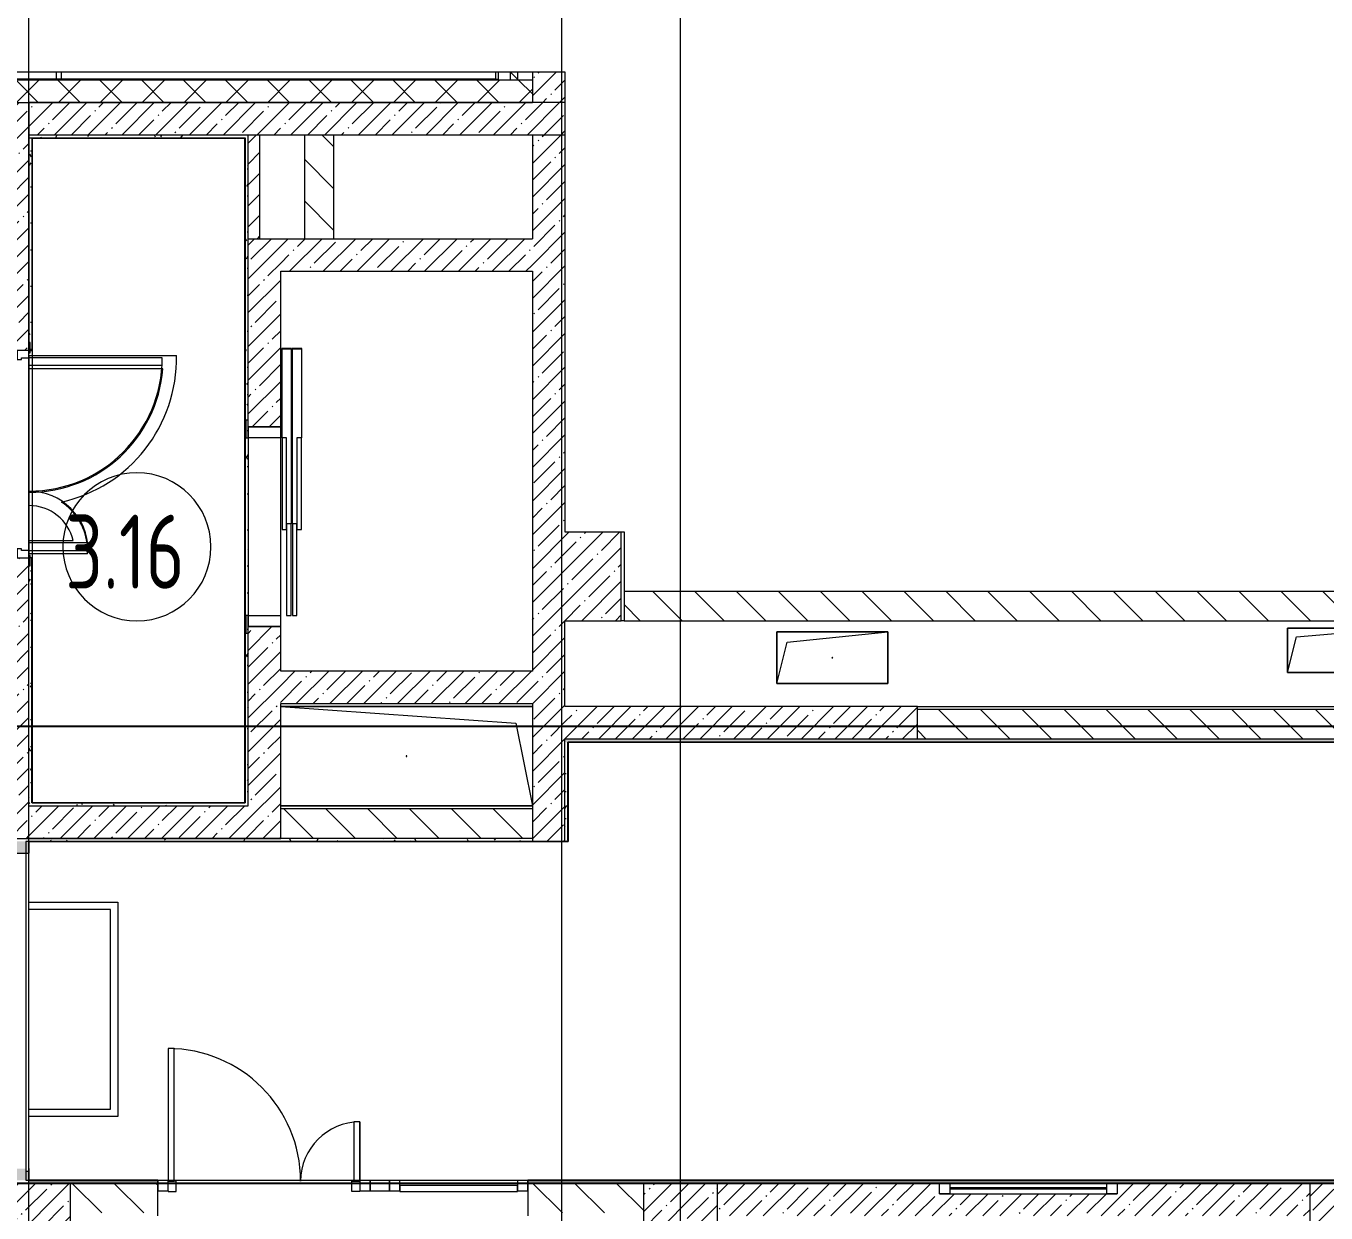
# Model space of a CAD drawing. Header units: millimetres. Extents: x -1113 to 415037, y -3642 to 354837.
# Drawn here: x 327967 to 336747, y 7700 to 15716 of the extents above; entities that cross this region are included whole.
import ezdxf

# ---------------------------------------------------------------- set-up
doc = ezdxf.new("R2010")
doc.units = ezdxf.units.MM
for name, color, linetype, lineweight in [('A-AREA-BNDY', 7, 'Continuous', 5), ('A-AREA-IDEN', 7, 'Continuous', 9), ('A-DETL-2', 7, 'Continuous', 5), ('A-DETL-GENF', 7, 'Continuous', 9), ('A-FLOR', 7, 'Continuous', 9), ('A-GENM', 7, 'Continuous', 9), ('A-GLAZ', 7, 'Continuous', 9), ('A-GLAZ-1', 7, 'Continuous', 5), ('A-GLAZ-CURT', 7, 'Continuous', 9), ('A-GLAZ-CURT-2', 7, 'Continuous', 20), ('A-GLAZ-CWMG', 7, 'Continuous', 9), ('A-GLAZ-CWMG-1', 7, 'Continuous', 20), ('A-WALL', 7, 'Continuous', 5), ('I-WALL', 7, 'Continuous', 5), ('S-COLS', 7, 'Continuous', 9), ('S-COLS-1', 7, 'Continuous', 5), ('Оси', 7, 'Continuous', 9)]:
    doc.layers.add(name, color=color, linetype=linetype, lineweight=lineweight)
doc.layers.add('A-AREA-PATT-3', color=7, linetype='Continuous', lineweight=5, true_color=0xe6fae8, transparency=1)
for name, color, linetype, lineweight, true_color in [('A-DOOR-1', 7, 'Continuous', 5, 0xc0c0c0), ('A-DOOR-FRAM-1', 7, 'Continuous', 5, 0xc0c0c0), ('A-WALL-1', 9, 'Continuous', 5, 0x808080), ('A-WALL-FNSH-1', 9, 'Continuous', 5, 0x808080)]:
    doc.layers.add(name, color=color, linetype=linetype, lineweight=lineweight, true_color=true_color)
doc.styles.add('СПДС', font='ГОСТ тип А.ttf', dxfattribs={"width": 0.9})
pattern_1 = [(45, (289227.4, 1e-08), (-141.4214, 141.4214), []), (135, (289227.4, 1e-08), (-141.4214, -141.4214), [])]
pattern_2 = [(135, (289227.4, 1e-08), (-141.42136, -141.42136), [])]
pattern_3 = [(45, (289227.4, 1e-08), (-114.04925, 114.04925), []), (45, (289341.45, 1e-08), (-114.04925, 114.04925), [201.612, -40.322, 6.706, -33.617])]
pattern_4 = [(0, (289227.4, 1e-08), (243.84, 60.96), [20.117, -162.763, 20.117, -162.763, -975.36]), (0, (289227.4, 1e-08), (243.84, 60.96), [-365.76, 20.117, -345.643, 20.117, -162.763, -426.72]), (0, (289227.4, 1e-08), (243.84, 60.96), [-914.4, 20.117, -101.803, 20.117, -284.683]), (120, (289318.84, 30.48), (-174.71291, 180.691634), [20.117, -162.763, 20.117, -162.763, -975.36]), (120, (289318.84, 30.48), (-174.71291, 180.691634), [-365.76, 20.117, -345.643, 20.117, -162.763, -426.72]), (120, (289318.84, 30.48), (-174.71291, 180.691634), [-914.4, 20.117, -101.803, 20.117, -284.683]), (240, (289349.32, 152.4), (-69.12709, -241.651634), [20.117, -162.763, 20.117, -162.763, -975.36]), (240, (289349.32, 152.4), (-69.12709, -241.651634), [-365.76, 20.117, -345.643, 20.117, -162.763, -426.72]), (240, (289349.32, 152.4), (-69.12709, -241.651634), [-914.4, 20.117, -101.803, 20.117, -284.683])]

# ---------------------------------------------------------------- blocks, each defined once
blk = doc.blocks.new('BSC_Колонна _Прямоугольная - 500х500-23286270-Объем проектирования 3 этажа')
at = {"layer": 'S-COLS-1'}
h = blk.add_hatch(dxfattribs=at)
h.set_pattern_fill('FP_4', color=256, style=0, pattern_type=2)
h.set_pattern_definition([(45, (-38790, -7650), (-114.04925, 114.04925), []), (45, (-38675.95, -7650), (-114.04925, 114.04925), [201.613, -40.323, 6.706, -33.617])])
h.paths.add_polyline_path([(-30, -250), (250, -249.1), (250, 250), (-250, 250), (-250, -250), (-43.7, -250)])
for p, q in [((250, 250), (-250, 250)), ((-250, 250), (-250, -250)), ((250, -250), (250, 250)), ((-250, -250), (250, -250))]:
    blk.add_line(p, q, dxfattribs=at)
blk = doc.blocks.new('BSC_Колонна _Прямоугольная - 500х500-V512-Объем проектирования 3 этажа')
at = {"layer": 'S-COLS-1'}
h = blk.add_hatch(dxfattribs=at)
h.set_pattern_fill('FP_5', color=256, style=0, pattern_type=2)
h.set_pattern_definition([(45, (-43160, -7650), (-114.04925, 114.04925), []), (45, (-43045.95, -7650), (-114.04925, 114.04925), [201.613, -40.323, 6.706, -33.617])])
h.paths.add_polyline_path([(-250, -250), (250, -250), (250, 250), (-250, 250)])
for p, q in [((250, 250), (-250, 250)), ((-250, 250), (-250, -250)), ((250, -250), (250, 250)), ((-250, -250), (250, -250))]:
    blk.add_line(p, q, dxfattribs=at)
blk = doc.blocks.new('BSC_Колонна _Прямоугольная - 500х500-V513-Объем проектирования 3 этажа')
at = {"layer": 'S-COLS-1'}
h = blk.add_hatch(dxfattribs=at)
h.set_pattern_fill('FP_6', color=256, style=0, pattern_type=2)
h.set_pattern_definition([(45, (-47660, -7650), (-114.04925, 114.04925), []), (45, (-47545.95, -7650), (-114.04925, 114.04925), [201.613, -40.323, 6.706, -33.617])])
h.paths.add_polyline_path([(-30, -250), (250, -250), (250, 250), (-250, 250), (-250, -250), (-167.5, -250)])
for p, q in [((250, 250), (-250, 250)), ((-250, 250), (-250, -250)), ((250, -250), (250, 250)), ((-250, -250), (250, -250))]:
    blk.add_line(p, q, dxfattribs=at)
blk = doc.blocks.new('110_Дверь_СКБ_2Ст - Д-2 1450x2100h_Лестничная клетка EIS60-31576737-Объем проектирования 3 этажа')
at = {"layer": 'A-DOOR-1'}
for p, q in [((-637.5, 1010), (-637.5, 110)), ((-587.5, 1010), (-637.5, 1010)), ((-587.5, 110), (-587.5, 1010)), ((662.5, 510), (612.5, 510)), ((612.5, 510), (612.5, 110)), ((662.5, 110), (662.5, 510)), ((-637.5, 110), (-587.5, 110)), ((612.5, 110), (662.5, 110))]:
    blk.add_line(p, q, dxfattribs=at)
for centre, radius, start, end in [((-637.5, 110), 900, 0, 90), ((662.5, 110), 400, 90, 180)]:
    blk.add_arc(centre, radius, start, end, dxfattribs=at)
at = {"layer": 'A-DOOR-FRAM-1'}
for p, q in [((-672.5, 118), (-742.5, 118)), ((-742.5, 118), (-742.5, 110)), ((-742.5, 110), (-672.5, 110)), ((-637.5, 110), (-687.5, 110)), ((-687.5, 110), (-687.5, 30)), ((-672.5, 110), (-672.5, 118)), ((-637.5, 60), (-637.5, 110)), ((662.5, 110), (662.5, 60)), ((712.5, 110), (662.5, 110)), ((767.5, 118), (697.5, 118)), ((697.5, 118), (697.5, 110)), ((697.5, 110), (767.5, 110)), ((712.5, 30), (712.5, 110)), ((767.5, 110), (767.5, 118)), ((-687.5, 30), (-627.5, 30)), ((-672.5, 30), (-687.5, 30)), ((-687.5, 30), (-687.5, -110)), ((-672.5, -110), (-672.5, 30)), ((-627.5, 60), (-637.5, 60)), ((-627.5, 30), (-627.5, 60)), ((662.5, 60), (652.5, 60)), ((652.5, 60), (652.5, 30)), ((652.5, 30), (712.5, 30)), ((712.5, 30), (697.5, 30)), ((697.5, 30), (697.5, -110)), ((712.5, -110), (712.5, 30)), ((-672.5, -110), (-742.5, -110)), ((-742.5, -110), (-742.5, -118)), ((-742.5, -118), (-672.5, -118)), ((-687.5, -110), (-672.5, -110)), ((-672.5, -118), (-672.5, -110)), ((697.5, -110), (712.5, -110)), ((767.5, -110), (697.5, -110)), ((697.5, -110), (697.5, -118)), ((697.5, -118), (767.5, -118)), ((767.5, -118), (767.5, -110))]:
    blk.add_line(p, q, dxfattribs=at)
blk = doc.blocks.new('Gfhfgtnyfz rhsirf 1 - Gfhfgtnyfz rhsirf 3-21026214-Объем проектирования 3 этажа')
at = {"layer": 'A-GENM'}
for p, q in [((38057.1, 15407.3), (38057.1, 15358)), ((38089.6, 15407.3), (38089.6, 15358)), ((38527.8, 15358), (38527.8, 15407.3)), ((38966.2, 15358), (38966.2, 15407.3)), ((38998.7, 15358), (38998.7, 15407.3))]:
    blk.add_line(p, q, dxfattribs=at)
blk = doc.blocks.new('GM_Отверстие прямоугольное _в плите_ - Отверстие-21989121-Объем проектирования 3 этажа')
at = {"layer": 'A-GENM'}
for p, q in [((-375, -175), (-375, 175)), ((-375, 175), (375, 175)), ((375, 175), (-375, 175)), ((-375, 175), (-375, -175)), ((-375, -175), (-305, 105)), ((-305, 105), (375, 175)), ((375, 175), (375, -175)), ((375, -175), (375, 175)), ((375, -175), (-375, -175)), ((-375, -175), (375, -175))]:
    blk.add_line(p, q, dxfattribs=at)
for start, end in [(360, 180), (180, 360)]:
    blk.add_arc((0, 0), 2.5, start, end, dxfattribs=at)
blk = doc.blocks.new('GM_Отверстие прямоугольное _в плите_ - Отверстие-21606279-Объем проектирования 3 этажа')
at = {"layer": 'A-GENM'}
for p, q in [((-375, -150), (-375, 150)), ((-375, 150), (375, 150)), ((375, 150), (-375, 150)), ((-375, 150), (-375, -150)), ((-375, -150), (-315, 90)), ((-315, 90), (375, 150)), ((375, 150), (375, -150)), ((375, -150), (375, 150)), ((375, -150), (-375, -150)), ((-375, -150), (375, -150))]:
    blk.add_line(p, q, dxfattribs=at)
for start, end in [(360, 180), (180, 360)]:
    blk.add_arc((0, 0), 2.5, start, end, dxfattribs=at)
blk = doc.blocks.new('DOR_Дверь лифта - 1350х2050h-19118285-Объем проектирования 3 этажа')
at = {"layer": 'A-DOOR-1'}
for p, q in [((-600, 125), (-720, 125)), ((-720, 125), (-720, 110)), ((-720, 110), (-600, 110)), ((-675, 110), (-675, -110)), ((-600, 110), (-675, 110)), ((-600, 110), (-600, 125)), ((600, 110), (-600, 110)), ((-600, 110), (-600, -110)), ((720, 125), (600, 125)), ((600, 125), (600, 110)), ((600, -110), (600, 110)), ((675, 110), (600, 110)), ((600, 110), (720, 110)), ((675, -110), (675, 110)), ((720, 110), (720, 125)), ((-675, -110), (-600, -110)), ((-600, -110), (600, -110)), ((-600, -150), (-600, -180)), ((20, -150), (-600, -150)), ((-20, -120), (-20, -150)), ((600, -120), (-20, -120)), ((-20, -150), (600, -150)), ((20, -180), (20, -150)), ((600, -110), (675, -110)), ((600, -150), (600, -120)), ((-600, -180), (20, -180)), ((-600, -190), (-600, -220)), ((20, -190), (-600, -190)), ((-600, -220), (20, -220)), ((-20, -220), (-20, -250)), ((600, -220), (-20, -220)), ((-20, -250), (600, -250)), ((20, -220), (20, -190)), ((600, -250), (600, -220))]:
    blk.add_line(p, q, dxfattribs=at)
at = {"layer": 'A-DOOR-FRAM-1'}
for p, q in [((600, -117), (600, -120)), ((1203, -117), (600, -117)), ((600, -120), (1200, -120)), ((1200, -120), (1200, -180)), ((1203, -183), (1203, -117)), ((1200, -180), (20, -180)), ((20, -180), (20, -183)), ((20, -183), (1203, -183)), ((1203, -187), (20, -187)), ((20, -187), (20, -190)), ((20, -190), (1200, -190)), ((600, -250), (600, -253)), ((1200, -250), (600, -250)), ((600, -253), (1203, -253)), ((1200, -190), (1200, -250)), ((1203, -253), (1203, -187))]:
    blk.add_line(p, q, dxfattribs=at)
blk = doc.blocks.new('GM_Отверстие прямоугольное _в плите_ - Отверстие-24275140-Объем проектирования 3 этажа')
at = {"layer": 'A-GENM'}
for p, q in [((-335, -850), (-335, 850)), ((-335, 850), (-335, -850)), ((-223.3, 738.3), (335, 850)), ((335, 850), (335, -850)), ((335, -850), (335, 850)), ((-335, -850), (-223.3, 738.3))]:
    blk.add_line(p, q, dxfattribs=at)
for start, end in [(360, 180), (180, 360)]:
    blk.add_arc((0, 0), 2.5, start, end, dxfattribs=at)
blk = doc.blocks.new('Прямоугольный импост - 50 x 70 мм-V701-Объем проектирования 3 этажа')
at = {"layer": 'A-GLAZ-CWMG-1'}
for p, q in [((-70, 35), (0, 35)), ((-70, -35), (-70, 35)), ((0, 35), (0, -35)), ((0, -35), (-70, -35))]:
    blk.add_line(p, q, dxfattribs=at)
blk = doc.blocks.new('Дверь_Витражная_остекление_ - ДВН_ДАО_Главный вход_1200 в свету-31742133-Объем проектирования 3 этажа')
at = {"layer": 'A-DETL-GENF'}
for p, q in [((-607.5, 925), (-647.5, 925)), ((-647.5, 925), (-647.5, 35)), ((-607.5, 30), (-607.5, 925)), ((647.5, 430), (607.5, 430)), ((607.5, 430), (607.5, 30)), ((647.5, 35), (647.5, 430)), ((-647.5, 30), (-607.5, 30)), ((-592.5, 30), (-647.5, 30)), ((-592.5, -40), (-592.5, 30)), ((592.5, -40), (592.5, 30)), ((592.5, 30), (647.5, 30)), ((607.5, 30), (647.5, 30)), ((-647.5, -35), (-647.5, -40)), ((-647.5, -40), (-592.5, -40)), ((647.5, -40), (592.5, -40)), ((647.5, -35), (647.5, -40))]:
    blk.add_line(p, q, dxfattribs=at)
at = {"layer": 'A-DOOR-1'}
for p, q in [((-647.5, 925), (-647.5, 35)), ((647.5, 430), (647.5, 35))]:
    blk.add_line(p, q, dxfattribs=at)
for centre, radius, start, end in [((-647.5, 30), 895, 360, 90), ((647.5, 30), 400, 90, 180)]:
    blk.add_arc(centre, radius, start, end, dxfattribs=at)
blk = doc.blocks.new('Системная панель - Стемалит - 40мм-32257327-Объем проектирования 3 этажа')
at = {"layer": 'A-GLAZ-CURT-2'}
for p, q in [((65, 35), (-65, 35)), ((-65, 35), (-65, -35)), ((65, -35), (65, 35)), ((-65, -35), (65, -35))]:
    blk.add_line(p, q, dxfattribs=at)
blk = doc.blocks.new('Прямоугольный импост - 50 x 70 мм-31687886-Объем проектирования 3 этажа')
at = {"layer": 'A-GLAZ-CWMG-1'}
for p, q in [((-35, 35), (35, 35)), ((-35, -35), (-35, 35)), ((35, 35), (35, -35)), ((35, -35), (-35, -35))]:
    blk.add_line(p, q, dxfattribs=at)
blk = doc.blocks.new('Прямоугольный импост - 50 x 70 мм-31701779-Объем проектирования 3 этажа')
at = {"layer": 'A-GLAZ-CWMG-1'}
for p, q in [((0, 35), (-70, 35)), ((-70, 35), (-70, -35)), ((0, -35), (0, 35)), ((-70, -35), (0, -35))]:
    blk.add_line(p, q, dxfattribs=at)
blk = doc.blocks.new('Системная панель - Стекло - 40мм-V703-Объем проектирования 3 этажа')
at = {"layer": 'A-GLAZ-CURT-2'}
for p, q in [((397.5, 0), (-397.5, 0)), ((-397.5, 0), (-397.5, -40)), ((397.5, -40), (397.5, 0)), ((-397.5, -40), (397.5, -40))]:
    blk.add_line(p, q, dxfattribs=at)
blk = doc.blocks.new('Прямоугольный импост - 50 x 70 мм-31702100-Объем проектирования 3 этажа')
at = {"layer": 'A-GLAZ-CWMG-1'}
for p, q in [((-35, 35), (35, 35)), ((-35, -35), (-35, 35)), ((35, 35), (35, -35)), ((35, -35), (-35, -35))]:
    blk.add_line(p, q, dxfattribs=at)
blk = doc.blocks.new('Прямоугольный импост - 50 x 70 мм-31720914-Объем проектирования 3 этажа')
at = {"layer": 'A-GLAZ-CWMG'}
blk.add_line((32940, 7920), (32145, 7920), dxfattribs=at)
blk = doc.blocks.new('120_Окно_СКБ_1Ст - 120_Окно_СКБ_1Ст 400х1200 EI30-24228621-Объем проектирования 3 этажа')
at = {"layer": 'A-GLAZ'}
for p, q in [((-600, 40), (-600, 110)), ((-600, 110), (-530, 110)), ((-530, 110), (-530, 40)), ((530, 40), (530, 110)), ((530, 110), (600, 110)), ((600, 110), (600, 40)), ((-530, 40), (-600, 40)), ((600, 40), (530, 40))]:
    blk.add_line(p, q, dxfattribs=at)
at = {"layer": 'A-GLAZ-1'}
for p, q in [((600, 110), (-600, 110)), ((-600, 40), (600, 40)), ((530, 80), (-530, 80)), ((530, 70), (-530, 70))]:
    blk.add_line(p, q, dxfattribs=at)
blk = doc.blocks.new('Марка_Помещения - Номер-25198446-Объем проектирования 3 этажа')
at = {"layer": 'A-AREA-IDEN'}
for start, end in [(360, 180), (180, 360)]:
    blk.add_arc((0, 0), 2.5, start, end, dxfattribs=at)

msp = doc.modelspace()

# ---------------------------------------------------------------- hatches: boundary and pattern name
at = {"layer": 'A-AREA-PATT-3'}
h = msp.add_hatch(color=256, dxfattribs=at)
h.paths.add_polyline_path([(337657.4, 7885), (337657.4, 7920), (337587.4, 7920), (337587.4, 7885)])
h.paths.add_polyline_path([(340087.4, 7885), (340087.3, 7920), (339152.4, 7920), (339152.4, 7885), (340087.3, 7885)])
h.paths.add_polyline_path([(339022.4, 7885), (339022.4, 7920), (338952.4, 7920), (338952.4, 7885)])
h.paths.add_polyline_path([(327987.2, 7920.5), (327987.4, 7920.5), (327987.4, 7980), (327967.4, 7981.4), (327967.4, 8000), (327903.4, 8000), (327903.4, 8050), (327867.4, 8050), (327867.4, 7920.5), (327967.4, 7920.5)])
h.paths.add_polyline_path([(327903.4, 10080), (327903.4, 10130), (327987.4, 10130), (327986.9, 10209.5), (327867.4, 10209.5), (327867.4, 10080)])
h.paths.add_polyline_path([(362737.1, 10869), (363247.1, 10869), (363247.1, 10874.5), (362735.9, 10874.5), (362736.4, 10869)])
h.paths.add_polyline_path([(356023.4, 10869), (356023.4, 10874.5), (355523.4, 10874.5), (355523.4, 10869), (356020.6, 10869)])
at = {"layer": 'A-WALL'}
h = msp.add_hatch(dxfattribs=at)
h.set_pattern_fill('FP_24', color=256, style=0, pattern_type=2)
h.set_pattern_definition(pattern_1)
h.paths.add_polyline_path([(331287.4, 15350), (331287.4, 15407.3), (331237.4, 15407.3), (331237.4, 15350)])
h = msp.add_hatch(dxfattribs=at)
h.set_pattern_fill('FP_24', color=256, style=0, pattern_type=2)
h.set_pattern_definition(pattern_1)
h.paths.add_polyline_path([(331387.4, 15350), (331387.4, 15407.3), (331287.4, 15407.3), (331287.4, 15350)])
h = msp.add_hatch(dxfattribs=at)
h.set_pattern_fill('FP_24', color=256, style=0, pattern_type=2)
h.set_pattern_definition(pattern_1)
h.paths.add_polyline_path([(327735.2, 15200), (331387.4, 15200), (331387.4, 15350), (327037.4, 15350), (327037.4, 15200), (327497.4, 15200)])
h.paths.add_polyline_path([(303542.7, 15200), (321337.4, 15200), (321337.4, 15350), (314837.7, 15349), (314837.7, 15288), (314830.7, 15285), (313664.7, 15285), (313657.7, 15288), (313657.7, 15350), (309017.4, 15349), (309017.4, 15288), (309010.4, 15285), (308244.4, 15285), (308237.4, 15288), (308237.4, 15350), (304010.4, 15349), (304010.4, 15288), (304003.4, 15285), (303837.4, 15285), (303830.4, 15288), (303830.4, 15350), (302087.4, 15350), (302087.4, 15200), (303537.4, 15200)])
h.paths.add_polyline_path([(289117.4, 15200), (295987.4, 15200), (295987.4, 15350), (289267.4, 15350), (289267.4, 15293), (289117.4, 15293)])
h.paths.add_polyline_path([(322857.4, 15200), (322987.4, 15200), (322987.4, 15350), (322837.4, 15350), (322837.4, 15200)])
h.paths.add_polyline_path([(298987.4, 15200), (298987.4, 15350), (298387.4, 15350), (298387.4, 15200)])
h.paths.add_polyline_path([(323887.4, 15200), (324637.4, 15200), (324637.4, 15350), (323887.4, 15350)])
h.paths.add_polyline_path([(297487.4, 15200), (297487.4, 15350), (296887.4, 15350), (296887.4, 15200)])
h.paths.add_polyline_path([(322237.4, 15200), (322467.4, 15200), (322467.4, 15350), (322237.4, 15350), (322237.4, 15218)])
at = {"layer": 'I-WALL'}
h = msp.add_hatch(dxfattribs=at)
h.set_pattern_fill('FP_1', color=256, style=0, pattern_type=2)
h.set_pattern_definition(pattern_3)
h.paths.add_polyline_path([(331607.4, 15200), (331607.4, 15407.3), (331387.4, 15407.3), (331387.4, 15200), (331395.3, 15200)])
h = msp.add_hatch(dxfattribs=at)
h.set_pattern_fill('FP_1', color=256, style=0, pattern_type=2)
h.set_pattern_definition(pattern_3)
h.paths.add_polyline_path([(327767.4, 10230), (327987.4, 10230), (327987.4, 12125), (327767.4, 12125), (327767.4, 10276.8)])
h.paths.add_polyline_path([(327987.4, 13525), (327987.4, 15200), (327767.4, 15200), (327767.4, 13525), (327937.4, 13525)])
h = msp.add_hatch(dxfattribs=at)
h.set_pattern_fill('FP_1', color=256, style=0, pattern_type=2)
h.set_pattern_definition(pattern_3)
h.paths.add_polyline_path([(329847.4, 14980), (331607.4, 14980), (331607.4, 15200), (327987.4, 15200), (327987.4, 14980), (329547.4, 14980)])
h = msp.add_hatch(dxfattribs=at)
h.set_pattern_fill('FP_191', color=256, style=0, pattern_type=2)
h.set_pattern_definition(pattern_4)
h.paths.add_polyline_path([(328017.7, 14960), (329447.4, 14960), (329447.4, 14980), (327987.4, 14980), (327987.4, 14960), (328007.4, 14960)])
h = msp.add_hatch(dxfattribs=at)
h.set_pattern_fill('FP_191', color=256, style=0, pattern_type=2)
h.set_pattern_definition(pattern_4)
h.paths.add_polyline_path([(327987.4, 10450), (328007.4, 10450), (328007.4, 12125), (327995.4, 12125), (327995.4, 12070), (327987.4, 12070), (327987.4, 10470)])
h.paths.add_polyline_path([(327995.4, 13525), (328007.4, 13525), (328007.4, 14959), (327987.4, 14959.7), (327988.2, 13580), (327995.4, 13580), (327995.4, 13533)])
h = msp.add_hatch(dxfattribs=at)
h.set_pattern_fill('FP_191', color=256, style=0, pattern_type=2)
h.set_pattern_definition(pattern_4)
h.paths.add_polyline_path([(329467.4, 10450), (329467.4, 14980), (329447.4, 14959), (329447.4, 10471)])
h.paths.add_polyline_path([(329447.4, 10450), (329467.4, 10450), (329447.4, 10470)])
h.paths.add_polyline_path([(329447.4, 14960), (329467.4, 14980), (329447.4, 14980)])
h = msp.add_hatch(dxfattribs=at)
h.set_pattern_fill('FP_22', color=256, style=0, pattern_type=2)
h.set_pattern_definition([(45, (289227.4, 1e-08), (-70.71068, 70.71068), [])])
h.paths.add_polyline_path([(329467.4, 14280), (329547.4, 14280), (329547.4, 14980), (329467.4, 14980), (329467.4, 14932.5)])
h = msp.add_hatch(dxfattribs=at)
h.set_pattern_fill('FP_23', color=256, style=0, pattern_type=2)
h.set_pattern_definition(pattern_2)
h.paths.add_polyline_path([(329847.4, 14280), (330047.4, 14280), (330047.4, 14980), (329847.4, 14980), (329847.4, 14312.8)])
h = msp.add_hatch(dxfattribs=at)
h.set_pattern_fill('FP_1', color=256, style=0, pattern_type=2)
h.set_pattern_definition(pattern_3)
h.paths.add_polyline_path([(331387.4, 10210), (331607.4, 10210), (331607.4, 11700), (331387.4, 11700), (331387.4, 10220)])
h.paths.add_polyline_path([(331607.4, 12300), (331607.4, 14980), (331387.4, 14980), (331387.4, 12300)])
h = msp.add_hatch(dxfattribs=at)
h.set_pattern_fill('FP_1', color=256, style=0, pattern_type=2)
h.set_pattern_definition(pattern_3)
h.paths.add_polyline_path([(329467.4, 10230), (329687.4, 10230), (329687.4, 11660), (329467.4, 11660), (329467.4, 10410.5)])
h.paths.add_polyline_path([(329687.4, 13010), (329687.4, 14280), (329467.4, 14280), (329467.4, 13010)])
h = msp.add_hatch(dxfattribs=at)
h.set_pattern_fill('FP_1', color=256, style=0, pattern_type=2)
h.set_pattern_definition(pattern_3)
h.paths.add_polyline_path([(330193.2, 14060), (331387.4, 14060), (331387.4, 14280), (329687.4, 14280), (329687.4, 14060), (329847.4, 14060)])
h = msp.add_hatch(dxfattribs=at)
h.set_pattern_fill('FP_23', color=256, style=0, pattern_type=2)
h.set_pattern_definition(pattern_2)
h.paths.add_polyline_path([(340937.4, 11700), (340937.4, 11900), (337987.4, 11900), (337987.4, 11700), (339637.4, 11700)])
h.paths.add_polyline_path([(336767.4, 11700), (337387.4, 11700), (337387.4, 11900), (332007.4, 11900), (332007.4, 11700), (332368.8, 11700)])
h = msp.add_hatch(dxfattribs=at)
h.set_pattern_fill('FP_1', color=256, style=0, pattern_type=2)
h.set_pattern_definition(pattern_3)
h.paths.add_polyline_path([(331387.4, 11140), (331387.4, 11360), (329687.4, 11360), (329687.4, 11140), (330812.6, 11140)])
h = msp.add_hatch(dxfattribs=at)
h.set_pattern_fill('FP_1', color=256, style=0, pattern_type=2)
h.set_pattern_definition(pattern_3)
h.paths.add_polyline_path([(333987.4, 10900), (333987.4, 11120), (331607.4, 11120), (331607.4, 10900), (332368.8, 10900)])
h = msp.add_hatch(dxfattribs=at)
h.set_pattern_fill('FP_23', color=256, style=0, pattern_type=2)
h.set_pattern_definition(pattern_2)
h.paths.add_polyline_path([(333987.4, 10900), (340937.4, 10900), (340937.4, 11100), (333987.4, 11100)])
h.paths.add_polyline_path([(349787.4, 10900), (350387.4, 10900), (350387.4, 11100), (348567.4, 11100), (348567.4, 10900), (349773.2, 10900)])
h.paths.add_polyline_path([(345675.2, 10900), (345855.2, 10900), (345855.2, 11100), (345675.2, 11100), (345675.2, 10943.5)])
h.paths.add_polyline_path([(344334.3, 10900), (344727.4, 10900), (344727.4, 11100), (341137.4, 11100), (341137.4, 10900), (343987.4, 10900)])
h.paths.add_polyline_path([(344927.4, 10900), (344975.2, 10900), (344975.2, 11100), (344927.4, 11100)])
h.paths.add_polyline_path([(346735.2, 10900), (346735.2, 11100), (346555.2, 11100), (346555.2, 10900)])
h.paths.add_polyline_path([(348367.4, 10900), (348367.4, 11100), (348315.2, 11100), (348315.2, 10900)])
h.paths.add_polyline_path([(347566.6, 10900), (347615.2, 10900), (347615.2, 11100), (347435.2, 11100), (347435.2, 10900), (347486.6, 10900)])
h = msp.add_hatch(dxfattribs=at)
h.set_pattern_fill('FP_191', color=256, style=0, pattern_type=2)
h.set_pattern_definition(pattern_4)
h.paths.add_polyline_path([(349787.4, 10880), (350587.4, 10880), (350587.4, 10900), (348315.2, 10900), (348315.2, 10880), (349773.2, 10880)])
h.paths.add_polyline_path([(347597.6, 10880), (347615.2, 10880), (347615.2, 10900), (347435.2, 10900), (347435.2, 10880), (347566.6, 10880)])
h.paths.add_polyline_path([(331607.4, 10880), (344975.2, 10880), (344975.2, 10900), (331607.4, 10900)])
h.paths.add_polyline_path([(345675.2, 10880), (345855.2, 10880), (345855.2, 10900), (345675.2, 10900)])
h.paths.add_polyline_path([(346735.2, 10880), (346735.2, 10900), (346555.2, 10900), (346555.2, 10880), (346686.6, 10880)])
h = msp.add_hatch(dxfattribs=at)
h.set_pattern_fill('FP_191', color=256, style=0, pattern_type=2)
h.set_pattern_definition(pattern_4)
h.paths.add_polyline_path([(331627.4, 10210), (331627.4, 10879), (331607.4, 10879.8), (331607.4, 10210), (331610.7, 10210)])
h = msp.add_hatch(dxfattribs=at)
h.set_pattern_fill('FP_1', color=256, style=0, pattern_type=2)
h.set_pattern_definition(pattern_3)
h.paths.add_polyline_path([(329447.4, 10230), (329467.4, 10230), (329467.4, 10450), (327987.4, 10450), (327987.4, 10230), (328759.2, 10230)])
h = msp.add_hatch(dxfattribs=at)
h.set_pattern_fill('FP_191', color=256, style=0, pattern_type=2)
h.set_pattern_definition(pattern_4)
h.paths.add_polyline_path([(328017.7, 10450), (329447.4, 10450), (329445.6, 10470), (328008.4, 10470), (328007.6, 10450)])
h = msp.add_hatch(dxfattribs=at)
h.set_pattern_fill('FP_23', color=256, style=0, pattern_type=2)
h.set_pattern_definition(pattern_2)
h.paths.add_polyline_path([(330193.2, 10230), (331387.4, 10230), (331387.4, 10430), (329687.4, 10430), (329687.4, 10230)])
h = msp.add_hatch(dxfattribs=at)
h.set_pattern_fill('FP_191', color=256, style=0, pattern_type=2)
h.set_pattern_definition(pattern_4)
h.paths.add_polyline_path([(331152.3, 10210), (331387.4, 10210), (331387.4, 10230), (327987.4, 10230), (327987.4, 10210), (330193.2, 10210)])
h = msp.add_hatch(dxfattribs=at)
h.set_pattern_fill('FP_191', color=256, style=0, pattern_type=2)
h.set_pattern_definition(pattern_4)
h.paths.add_polyline_path([(327987.4, 7900), (328857.4, 7900), (328857.4, 7920), (327988.4, 7920), (327987.7, 7906.9)])
h.paths.add_polyline_path([(341137.4, 7900), (347197.4, 7900), (347197.4, 7920), (340087.3, 7920), (340087.4, 7900), (341117.4, 7900)])
h.paths.add_polyline_path([(363307.4, 7900), (363327.4, 7900), (363306.4, 7920), (362932.4, 7919.8), (362932.4, 7908), (362987.4, 7908), (362987.4, 7900)])
h.paths.add_polyline_path([(363327.4, 7900), (363327.4, 7920), (363307.4, 7920), (363323, 7904.4)])
h.paths.add_polyline_path([(336719.9, 7900), (337587.3, 7900), (337587.3, 7920), (331357.4, 7920), (331357.4, 7900), (336637.4, 7900)])
h.paths.add_polyline_path([(361477.4, 7900), (361479.6, 7908), (361532.4, 7908), (361532.4, 7920), (360887.4, 7920), (360887.4, 7908), (360917.4, 7908), (360917.4, 7900), (361307.4, 7900)])
h.paths.add_polyline_path([(349697.4, 7900), (355107.4, 7900), (355107.4, 7908), (355137.4, 7908), (355137.4, 7920), (349697.4, 7920)])
h.paths.add_polyline_path([(359907.4, 7900), (359907.4, 7908), (359937.4, 7908), (359937.4, 7920), (358587.4, 7920), (358587.4, 7908), (358617.4, 7908), (358617.4, 7900), (359667.4, 7900)])
h.paths.add_polyline_path([(357457.4, 7900), (357457.4, 7908), (357487.4, 7908), (357487.4, 7920), (356087.4, 7920), (356087.4, 7908), (356117.4, 7908), (356117.4, 7900), (357387.6, 7900)])
h = msp.add_hatch(dxfattribs=at)
h.set_pattern_fill('FP_23', color=256, style=0, pattern_type=2)
h.set_pattern_definition(pattern_2)
h.paths.add_polyline_path([(331357.4, 7700), (332137.4, 7700), (332137.4, 7900), (331357.4, 7900)])
h.paths.add_polyline_path([(325842.1, 7700), (327217.4, 7700), (327217.4, 7900), (325237.4, 7900), (325237.4, 7830), (324037.4, 7830), (324037.4, 7900), (322837.4, 7900), (322837.4, 7700), (325237.4, 7700)])
h.paths.add_polyline_path([(328287.4, 7700), (328857.4, 7700), (328857.4, 7900), (328267.4, 7900), (328267.4, 7700), (328277.4, 7700)])
h.paths.add_polyline_path([(327717.4, 7700), (327767.4, 7700), (327767.4, 7900), (327717.4, 7900)])
h.paths.add_polyline_path([(319037.1, 7700), (319737.4, 7700), (319737.4, 7900), (319037.1, 7900), (319037.1, 7751.6)])
h = msp.add_hatch(dxfattribs=at)
h.set_pattern_fill('FP_1', color=256, style=0, pattern_type=2)
h.set_pattern_definition(pattern_3)
h.paths.add_polyline_path([(334544.3, 7680), (336637.4, 7680), (336637.4, 7900), (335337.4, 7900), (335337.4, 7830), (334137.4, 7830), (334137.4, 7900), (332637.4, 7900), (332637.4, 7680), (334236.1, 7680)])
at = {"layer": 'S-COLS-1'}
h = msp.add_hatch(dxfattribs=at)
h.set_pattern_fill('FP_1', color=256, style=0, pattern_type=2)
h.set_pattern_definition(pattern_3)
h.paths.add_polyline_path([(331987.4, 11700), (331987.4, 12300), (331387.4, 12300), (331387.4, 11700), (331617.8, 11700)])

# ---------------------------------------------------------------- linework, layer by layer
msp.add_lwpolyline([(351166.4, 10987.6), (364707.4, 10987.6), (364707.4, 7900), (327767.4, 7900), (327767.4, 10987.6), (350608.4, 10987.6)])
at = {"layer": 'A-AREA-BNDY', "flags": 128}
msp.add_lwpolyline([(329446.4, 14959), (328008.4, 14959), (328008.4, 10471), (329446.4, 10471)], close=True, dxfattribs=at)
msp.add_lwpolyline([(350608.4, 10879), (331628.4, 10879), (331628.4, 10209), (327967.4, 10209), (327967.4, 7921), (337587.4, 7921), (337587.4, 7885), (340087.4, 7885), (340087.4, 7921), (354507.4, 7921)], dxfattribs=at)
at = {"layer": 'A-DETL-2'}
for p, q in [((289007.4, 15407.3), (331607.4, 15407.3)), ((331607.4, 15407.3), (331607.4, 12300)), ((331607.4, 12300), (332007.4, 12300)), ((332007.4, 12300), (332007.4, 11900)), ((332007.4, 11900), (355387.4, 11900))]:
    msp.add_line(p, q, dxfattribs=at)
at = {"layer": 'A-FLOR'}
for p, q in [((327987.4, 14960), (329447.4, 14960)), ((329447.4, 14959), (329447.4, 10471)), ((331387.4, 14060), (331387.4, 11700)), ((327988.8, 13475), (327988.8, 13491.9)), ((327988.8, 13491.9), (328983.6, 13491.9)), ((327987.4, 13425), (327987.4, 12225)), ((327988.8, 13401.9), (327988.8, 13425)), ((328891.1, 13401.9), (327988.8, 13401.9)), ((327988.8, 12477), (327988.8, 12567)), ((331987.4, 11700), (331987.4, 12300)), ((327988.8, 12225), (327988.8, 12240.8)), ((327988.8, 12240.8), (328285.9, 12240.8)), ((327988.8, 12150.8), (327988.8, 12175)), ((328383.2, 12150.8), (327988.8, 12150.8)), ((332007.4, 11700), (331987.4, 11700)), ((333987.4, 11120), (339637.4, 11120)), ((340937.4, 10900), (333987.4, 10900)), ((331627.4, 10880), (345025.2, 10880)), ((331627.4, 10220), (331627.4, 10879)), ((329447.4, 10470), (328008.4, 10470)), ((327987.4, 9749.8), (327987.4, 9799.8)), ((327987.4, 9799.8), (328587.4, 9799.8)), ((328537.4, 9749.8), (327987.4, 9749.8)), ((328537.4, 8401.7), (328537.4, 9749.8)), ((328587.4, 9799.8), (328587.4, 8351.7)), ((327987.4, 8351.7), (327987.4, 8401.7)), ((327987.4, 8401.7), (328537.4, 8401.7)), ((328587.4, 8351.7), (327987.4, 8351.7)), ((328857.4, 7680), (328857.4, 7850)), ((328927.4, 7900), (330222.4, 7900)), ((331357.4, 7850), (331357.4, 7680))]:
    msp.add_line(p, q, dxfattribs=at)
for centre, radius, start, end in [((327988.8, 13472), 995, 282.67054, 1.1511), ((327988.8, 13472), 995, 282.67054, 1.1511), ((327988.8, 13472), 905, 270, 355.56313), ((327988.8, 13472), 905, 270, 355.56313), ((327988.8, 12172), 305, 13.0427, 90), ((327988.8, 12172), 305, 13.0427, 90), ((327988.8, 12172), 395, 7.73102, 56.45952), ((327988.8, 12172), 395, 7.73102, 56.45952), ((327988.8, 12172), 395, 356.92799, 0.44718), ((327988.8, 12172), 395, 356.92799, 0.44718)]:
    msp.add_arc(centre, radius, start, end, dxfattribs=at)
at = {"layer": 'A-WALL'}
for p, q in [((331157.4, 15407.3), (331157.4, 15350)), ((331237.4, 15407.3), (331237.4, 15350)), ((331287.4, 15407.3), (331287.4, 15350)), ((331157.4, 15353), (327037.4, 15353)), ((331387.4, 15350), (327037.4, 15350)), ((331137.4, 15358), (331157.4, 15358)), ((327987.4, 15200), (327987.4, 13580)), ((328007.4, 14960), (328007.4, 13525)), ((329447.4, 14960), (329447.4, 10470)), ((327987.4, 10450), (327987.4, 12070)), ((331607.4, 10210), (331607.4, 10900)), ((333987.4, 10900), (331607.4, 10900)), ((327987.4, 10450), (329467.4, 10450)), ((328008.4, 10470), (328007.4, 10470)), ((331387.4, 10230), (331387.4, 10210)), ((327987.4, 7920), (328857.4, 7920)), ((328857.4, 7900), (328267.4, 7900)), ((334137.4, 7900), (332637.4, 7900)), ((336637.4, 7900), (335337.4, 7900))]:
    msp.add_line(p, q, dxfattribs=at)
at = {"layer": 'A-WALL-1'}
for p, q in [((331387.4, 15407.3), (331387.4, 15200)), ((327037.4, 15200), (331387.4, 15200)), ((331607.4, 15200), (327987.4, 15200)), ((331607.4, 14980), (327987.4, 14980)), ((329467.4, 12935), (329467.4, 14980)), ((329547.4, 14280), (329547.4, 14980)), ((329847.4, 14980), (329847.4, 14280)), ((330047.4, 14280), (330047.4, 14980)), ((331607.4, 14980), (331387.4, 14980)), ((331387.4, 14980), (331387.4, 14280)), ((329467.4, 14280), (331387.4, 14280)), ((329687.4, 13010), (329687.4, 14060)), ((329687.4, 14060), (331387.4, 14060)), ((327995.4, 13525), (328007.4, 13525)), ((329467.4, 13010), (329687.4, 13010)), ((328007.4, 12125), (327995.4, 12125)), ((328007.4, 10470), (328007.4, 12125)), ((332007.4, 11900), (332007.4, 11700)), ((329467.4, 10450), (329467.4, 11735)), ((331387.4, 11700), (331387.4, 11360)), ((331607.4, 11120), (331607.4, 11700)), ((332007.4, 11700), (337387.4, 11700)), ((329687.4, 11660), (329467.4, 11660)), ((329687.4, 11360), (329687.4, 11660)), ((331387.4, 11360), (329687.4, 11360)), ((329687.4, 10230), (329687.4, 11140)), ((329687.4, 11140), (331387.4, 11140)), ((331387.4, 11140), (331387.4, 10230)), ((333987.4, 11120), (331607.4, 11120)), ((333987.4, 10900), (333987.4, 11120)), ((340937.4, 11100), (333987.4, 11100)), ((331627.4, 10879), (331627.4, 10880)), ((331387.4, 10430), (329687.4, 10430)), ((327767.4, 10230), (329687.4, 10230)), ((331387.4, 10230), (327987.4, 10230)), ((327987.4, 10209), (327987.4, 10210)), ((331387.4, 10210), (331627.4, 10210)), ((327747.4, 10130), (327987.4, 10130)), ((327987.4, 7980), (327967.4, 7980)), ((328857.4, 7850), (328857.4, 7920)), ((331357.4, 7920), (331357.4, 7850)), ((332137.4, 7900), (331357.4, 7900))]:
    msp.add_line(p, q, dxfattribs=at)
at = {"layer": 'A-WALL-FNSH-1'}
for p, q in [((331137.4, 15407.3), (331137.4, 15358)), ((331137.4, 15358), (327037.4, 15358)), ((328008.4, 14959), (329446.4, 14959)), ((328008.4, 13525), (328008.4, 14959)), ((329446.4, 14959), (329446.4, 10471)), ((328007.4, 13525), (328008.4, 13525)), ((328008.4, 12125), (328007.4, 12125)), ((328008.4, 10471), (328008.4, 12125)), ((344975.2, 10879), (331627.4, 10879)), ((331628.4, 10209), (331628.4, 10879)), ((329446.4, 10471), (328008.4, 10471)), ((328008.4, 10470), (329447.4, 10470)), ((331387.4, 10210), (327987.4, 10210)), ((327987.4, 10209), (327987.4, 10130)), ((327988.4, 10209), (331628.4, 10209)), ((327988.4, 10130), (327988.4, 10209)), ((331627.4, 10220), (331627.4, 10210)), ((327987.4, 10130), (327988.4, 10130)), ((327987.4, 8000), (327987.4, 7920)), ((327988.4, 8000), (327987.4, 8000)), ((327988.4, 7921), (327988.4, 8000)), ((328857.4, 7921), (327988.4, 7921)), ((328857.4, 7920), (328857.4, 7921)), ((337587.4, 7921), (331357.4, 7921)), ((331357.4, 7921), (331357.4, 7920)), ((331357.4, 7920), (337587.4, 7920))]:
    msp.add_line(p, q, dxfattribs=at)
at = {"layer": 'S-COLS-1'}
for p, q in [((331387.4, 12300), (331387.4, 11700)), ((331987.4, 11700), (331987.4, 12300)), ((331607.4, 11700), (331987.4, 11700))]:
    msp.add_line(p, q, dxfattribs=at)
at = {"layer": 'Оси'}
for points in [[(331587.4, -1906.3), (331587.4, 3093.7), (331587.4, 22398.1), (331587.4, 27398.1)], [(332871.8, -1906.3), (332871.8, -1316.3), (332387.4, -636.3), (332387.4, 4363.7), (332387.4, 22398.1), (332387.4, 27398.1)], [(328887.2, -1906.3), (328887.2, -1316.3), (327987.4, -636.3), (327987.4, 4363.7), (327987.4, 18871.9), (327987.4, 23871.9)]]:
    msp.add_lwpolyline(points, dxfattribs=at)

# ---------------------------------------------------------------- block references
at = {"layer": 'A-AREA-IDEN', "xscale": 199.9999999999999, "yscale": 199.9999999999999, "zscale": 199.9999999999999}
msp.add_blockref('Марка_Помещения - Номер-25198446-Объем проектирования 3 этажа', (328716.5, 12198.9), dxfattribs=at)
at = {"layer": 'A-DOOR-1'}
for name, p, rotation in [('110_Дверь_СКБ_2Ст - Д-2 1450x2100h_Лестничная клетка EIS60-31576737-Объем проектирования 3 этажа', (327877.4, 12837.5), 269.9999999999999), ('DOR_Дверь лифта - 1350х2050h-19118285-Объем проектирования 3 этажа', (329577.4, 12335), 90)]:
    msp.add_blockref(name, p, dxfattribs=dict(at, rotation=rotation))
msp.add_blockref('Дверь_Витражная_остекление_ - ДВН_ДАО_Главный вход_1200 в свету-31742133-Объем проектирования 3 этажа', (329574.9, 7885), dxfattribs=at)
at = {"layer": 'A-GENM'}
for name, p in [('Gfhfgtnyfz rhsirf 1 - Gfhfgtnyfz rhsirf 3-21026214-Объем проектирования 3 этажа', (289207.4, 0)), ('GM_Отверстие прямоугольное _в плите_ - Отверстие-21989121-Объем проектирования 3 этажа', (333413.1, 11450)), ('GM_Отверстие прямоугольное _в плите_ - Отверстие-21606279-Объем проектирования 3 этажа', (336862.4, 11500))]:
    msp.add_blockref(name, p, dxfattribs=at)
at = {"layer": 'A-GENM', "rotation": 269.9999999999999}
msp.add_blockref('GM_Отверстие прямоугольное _в плите_ - Отверстие-24275140-Объем проектирования 3 этажа', (330537.4, 10785), dxfattribs=at)
at = {"layer": 'A-GLAZ', "color": 3}
msp.add_blockref('120_Окно_СКБ_1Ст - 120_Окно_СКБ_1Ст 400х1200 EI30-24228621-Объем проектирования 3 этажа', (334737.4, 7790), dxfattribs=at)
at = {"layer": 'A-GLAZ-CURT'}
for name, p in [('Системная панель - Стемалит - 40мм-32257327-Объем проектирования 3 этажа', (330357.4, 7885)), ('Системная панель - Стекло - 40мм-V703-Объем проектирования 3 этажа', (330889.9, 7885))]:
    msp.add_blockref(name, p, dxfattribs=at)
at = {"layer": 'A-GLAZ-CWMG', "rotation": 180}
msp.add_blockref('Прямоугольный импост - 50 x 70 мм-31701779-Объем проектирования 3 этажа', (328857.4, 7885), dxfattribs=at)
at = {"layer": 'A-GLAZ-CWMG', "extrusion": (0, 0, -1), "rotation": 180}
for name, p in [('Прямоугольный импост - 50 x 70 мм-31687886-Объем проектирования 3 этажа', (-330257.4, 7885)), ('Прямоугольный импост - 50 x 70 мм-31702100-Объем проектирования 3 этажа', (-330457.4, 7885)), ('Прямоугольный импост - 50 x 70 мм-V701-Объем проектирования 3 этажа', (-331357.4, 7885))]:
    msp.add_blockref(name, p, dxfattribs=at)
at = {"layer": 'A-GLAZ-CWMG'}
msp.add_blockref('Прямоугольный импост - 50 x 70 мм-31720914-Объем проектирования 3 этажа', (298347.4, 0), dxfattribs=at)
at = {"layer": 'S-COLS'}
for name, p in [('BSC_Колонна _Прямоугольная - 500х500-23286270-Объем проектирования 3 этажа', (328017.4, 7650)), ('BSC_Колонна _Прямоугольная - 500х500-V512-Объем проектирования 3 этажа', (332387.4, 7650)), ('BSC_Колонна _Прямоугольная - 500х500-V513-Объем проектирования 3 этажа', (336887.4, 7650))]:
    msp.add_blockref(name, p, dxfattribs=at)

# ---------------------------------------------------------------- texts
at = {"layer": 'A-AREA-IDEN', "insert": (328232.7, 12416.1), "char_height": 500, "width": 1212.151, "attachment_point": 1, "style": 'СПДС'}
msp.add_mtext('3.16', dxfattribs=at)

doc.saveas('drawing.dxf')
